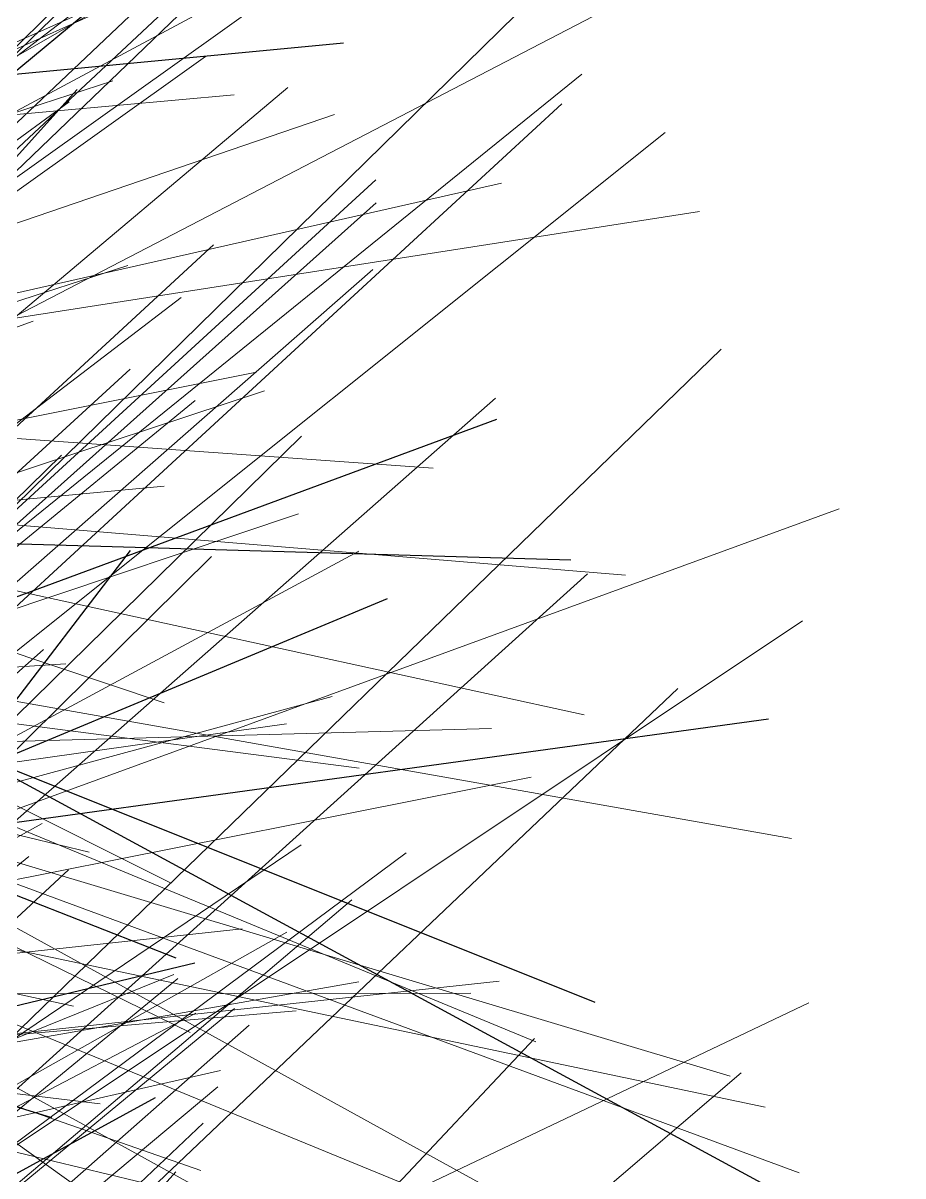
# Model space of a CAD drawing. Extents: x -992 to 993, y -987 to 993.
# Drawn here: x 772.8 to 993, y 249.5 to 538.1 of the extents above; entities that cross this region are included whole.
import ezdxf

# ---------------------------------------------------------------- set-up
doc = ezdxf.new("R2010")
doc.units = 0
for name, color, linetype, lineweight in [('1', 4, 'Continuous', 0), ('10', 253, 'Continuous', 0), ('2', 95, 'Continuous', 0), ('3', 69, 'Continuous', 0), ('4', 30, 'Continuous', 0), ('5', 21, 'Continuous', 0), ('6', 153, 'Continuous', 0), ('7', 206, 'Continuous', 0), ('8', 97, 'Continuous', 0), ('9', 237, 'Continuous', 0)]:
    doc.layers.add(name, color=color, linetype=linetype, lineweight=lineweight)
doc.layers.add('SYS_METRIC', color=7, linetype='Continuous', plot=False)

msp = doc.modelspace()

# ---------------------------------------------------------------- linework, layer by layer
for p, q in [((349.35, 177.18), (835.12, 579.28)), ((499.94, 495.64), (992.98, 228.6)), ((436.83, 484.75), (915.89, 292.97)), ((476.7, 435.41), (810.98, 304.08)), ((394.26, 198.35), (863.98, 394.03)), ((451.85, 215.76), (815.74, 302.81))]:
    msp.add_line(p, q)
at = {"layer": '1'}
for p, q in [((451.1, 150.2), (786.28, 521.47)), ((418.71, 478.79), (814.56, 285.42)), ((476.13, 79.22), (891, 444.18)), ((471.44, 437.03), (923.56, 399.85)), ((422.33, 385.47), (808.08, 422.19)), ((395.95, 411.16), (856.89, 351.54)), ((397.06, -20.18), (868.63, 330.38)), ((381.94, 52.84), (838.74, 310.53)), ((400.75, 133.89), (810.46, 299.95)), ((335.34, -147.63), (829.36, 287.24))]:
    msp.add_line(p, q, dxfattribs=at)
at = {"layer": '10'}
for p, q in [((482.97, 293.61), (929.92, 612.88)), ((375.46, 352.95), (850.67, 515.17)), ((481.62, 149.44), (933.45, 510.71)), ((438.84, 457.82), (875.41, 426.64)), ((332.86, -8.29), (782.41, 429.93)), ((442.83, -25.08), (914, 400.21)), ((420.09, 303.66), (838.72, 362.68)), ((395.48, 22.71), (774.23, 329.46)), ((499.95, 255.63), (891.91, 298.24)), ((444.36, -23.31), (825.65, 291.39))]:
    msp.add_line(p, q, dxfattribs=at)
at = {"layer": '2'}
for p, q in [((451.26, 214.54), (857.87, 618.4)), ((499.92, 152.04), (925.34, 568.87)), ((382.37, 389.93), (795.23, 523.61)), ((463.82, 206.38), (839.05, 521.91)), ((449.56, 414.16), (942.07, 490.92)), ((428.26, 478.38), (901.1, 283.03)), ((325.2, 300.33), (775.32, 463.49)), ((481.7, 464.55), (825.16, 219)), ((466.39, 370.04), (958.5, 266.68)), ((455.24, 294.61), (884.81, 295.23)), ((475.37, 57.93), (969.46, 292.8)), ((319.08, 30.7), (816.03, 290.27))]:
    msp.add_line(p, q, dxfattribs=at)
at = {"layer": '3'}
for p, q in [((393.58, 364.39), (873.4, 579.1)), ((360.95, 335.62), (798.96, 477.38)), ((478.19, 432.56), (948.09, 174.3)), ((474.53, 59.31), (967.86, 388.45)), ((474.67, -60.92), (817.84, 262.69))]:
    msp.add_line(p, q, dxfattribs=at)
at = {"layer": '4'}
for p, q in [((413.75, 241.39), (818.44, 529.7)), ((323.96, 181.11), (784.33, 518.39)), ((441.93, 395.86), (892.53, 498.03)), ((462.99, 496.13), (809.67, 322.84)), ((419.43, 98.43), (861.15, 493.06)), ((413.38, 97.24), (799.52, 451.42)), ((452.07, 423.51), (949.7, 274.48)), ((409.27, 348.4), (889.96, 361.48)), ((479.84, -14.04), (821.46, 271.77)), ((447.4, -149.63), (811.03, 250.47))]:
    msp.add_line(p, q, dxfattribs=at)
at = {"layer": '5'}
for p, q in [((476.54, 233.7), (946.4, 679.28)), ((442.05, 490.66), (808.03, 367.92)), ((447.04, 489.86), (891.05, 245.5)), ((437.55, 315.12), (833.22, 446.05)), ((492.18, 239.53), (977.03, 416.48))]:
    msp.add_line(p, q, dxfattribs=at)
at = {"layer": '6'}
for p, q in [((494.14, 262.53), (987.91, 740.48)), ((330.08, 475.36), (825.57, 520.13)), ((498.74, 166.9), (861.08, 498.8)), ((385.24, 262.38), (841.7, 415.22)), ((409.14, 39.58), (842.33, 332.37)), ((443.86, 333.89), (879.4, 229.43)), ((425.33, 222.57), (856.79, 298.05)), ((432.52, -12.58), (811.48, 298.87)), ((436.95, -208.18), (900.78, 283.89)), ((499.34, -111.99), (952.47, 275.26))]:
    msp.add_line(p, q, dxfattribs=at)
at = {"layer": '7'}
for p, q in [((468.73, 210.87), (933.72, 657.26)), ((489.27, 314.42), (911.63, 637.16)), ((323.94, 273.27), (809.18, 551.65)), ((341.21, 285.45), (825.84, 545.45)), ((438.39, 141.51), (912.61, 525.32)), ((499.89, 230.32), (812.32, 469.38)), ((495.98, 424.12), (966.99, 250.24)), ((332.4, 388.7), (785.41, 291.99)), ((285.39, 347.39), (783.47, 377.65)), ((481.94, 173.63), (777.52, 337.72)), ((311.16, -113.13), (784.09, 326.15)), ((438.44, 256.87), (841.12, 290.78))]:
    msp.add_line(p, q, dxfattribs=at)
at = {"layer": '8'}
for p, q in [((420.25, 178.72), (870.21, 599.1)), ((324.41, 332.17), (794.83, 542.23)), ((321.21, 22.16), (820.43, 482.59)), ((477.11, 460.19), (913.18, 364.93)), ((492.77, 15.43), (947.48, 456.44)), ((320.4, 37.89), (815.8, 443.56)), ((413.34, 13.49), (842.41, 434.66)), ((399.45, 424.68), (789.28, 330.52)), ((338.13, 418.17), (817.23, 250.83)), ((493.17, 417.41), (965.11, 333.98)), ((420.56, 171.04), (856.78, 405.89)), ((384.99, 243.6), (850.09, 369.46)), ((452.13, -88.8), (936.64, 371.52)), ((313.82, 324.8), (792.05, 267.53)), ((375.55, 262.16), (827.6, 311.36))]:
    msp.add_line(p, q, dxfattribs=at)
at = {"layer": '9'}
for p, q in [((475.36, 311.27), (939.1, 552.09)), ((496.74, 139.39), (907.61, 517.9)), ((372.74, 48.72), (860.29, 476.39)), ((424.61, 369.36), (831.14, 450.72)), ((408.8, 435.74), (889.32, 238.88)), ((428.36, 72.34), (777.86, 381.24)), ((430.83, 255.88), (899.93, 349.33)), ((355.69, -105.16), (855.02, 318.56)), ((347.58, 168.14), (822.16, 275.85))]:
    msp.add_line(p, q, dxfattribs=at)
at = {"layer": 'SYS_METRIC'}
for p, q in [((398.53, 489.93), (852.94, 533.14)), ((491.9, 291.18), (891.3, 438.95)), ((416.85, 418.25), (909.87, 403.67)), ((315.09, 407.7), (779.9, 264.08)), ((487.84, 76.35), (819.91, 404.58)), ((499.64, 14.32), (799.65, 406.02)), ((481.87, 298.3), (959.34, 363.87)), ((493.47, 98.31), (805.89, 269.15))]:
    msp.add_line(p, q, dxfattribs=at)

doc.saveas('drawing.dxf')
